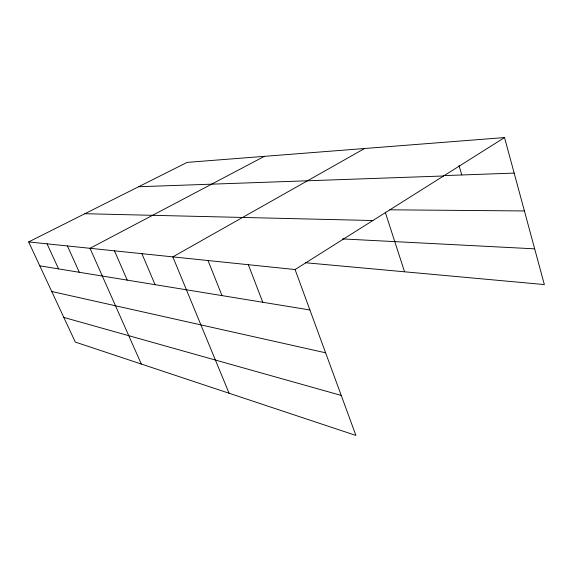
<?xml version="1.0" encoding="UTF-8"?>
<svg xmlns="http://www.w3.org/2000/svg" width="573" height="573" viewBox="0 0 573 573"><rect width="100%" height="100%" fill="white"/><g stroke="black" fill="none" stroke-linecap="round" stroke-linejoin="round"><path stroke-width="0.86" d="M295.081 269.546L355.912 435.437L75.299 342.074L28.65 241.935L295.081 269.546L504.541 137.563L544.35 284.573L305.531 262.742M364.593 148.507L172.838 256.876L229.085 393.243M264.404 156.336L90.025 248.295L141.323 364.041M28.65 241.935L187.149 162.381L504.541 137.563M443.968 175.603L514.16 173.096M138.616 186.741L443.574 175.983M389.733 209.811L524.41 210.95M84.868 213.715L372.873 220.526M342.539 238.92L534.673 248.84M39.781 265.829L309.9 309.972M51.742 291.507L325.607 352.803M63.818 317.421L341.243 395.434M47.065 243.84L58.568 268.902M67.421 245.953L79.31 272.29M114.493 250.831L127.206 280.118M141.911 253.674L155.047 284.666M208.006 260.522L222.016 295.611M248.345 264.705L262.778 302.265M385.271 212.282L404.559 271.795M459.052 165.576L461.788 174.966"/></g></svg>
